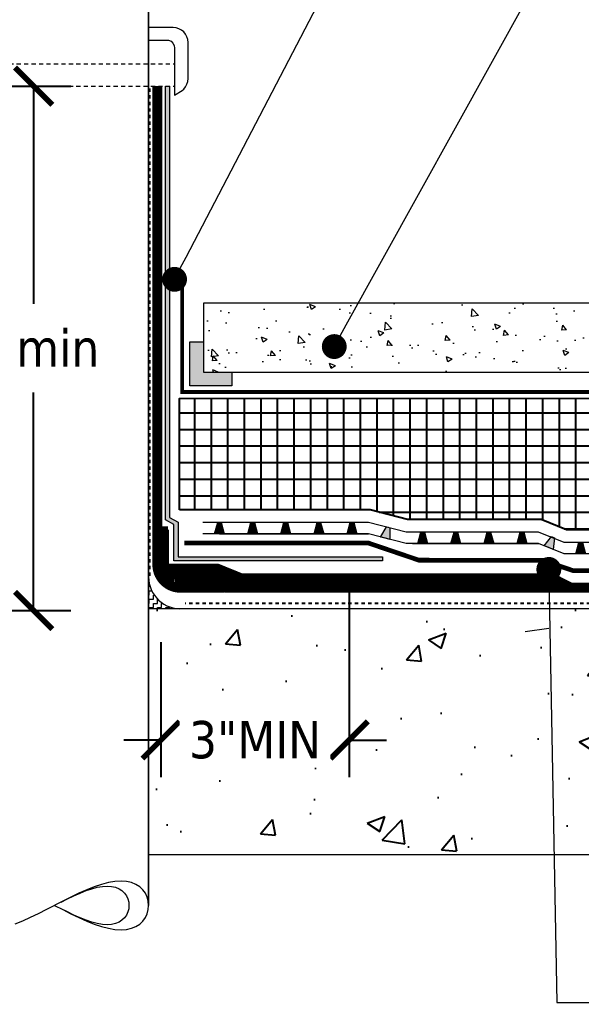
# Model space of a CAD drawing. Header units: inches. Extents: x -369 to 618, y -17 to 40.
# Drawn here: x 35.31 to 52.26, y -4.46 to 25.19 of the extents above; entities that cross this region are included whole.
import ezdxf
from ezdxf import colors
from ezdxf.entities.mleader import LeaderData, LeaderLine
from ezdxf.math import Vec2, Vec3

# ---------------------------------------------------------------- set-up
doc = ezdxf.new("R2010")
doc.units = ezdxf.units.IN
doc.header["$MEASUREMENT"] = 0
for name, pattern in [('Dash', [0.25, 0.125, -0.125]), ('Dashed - Dense', [0.8, 0.5000000000000001, -0.3]), ('DASHED2', [0.18749999999999997, 0.125, -0.06249999999999998])]:
    doc.linetypes.add(name, pattern=pattern)
for name, color, linetype, lineweight in [('Dimensions', 20, 'Continuous', 0), ('Drainage Mat', 191, 'Continuous', 0), ('Others', 190, 'Continuous', 0), ('RAM HDR 327', 63, 'Continuous', 0), ('Ram Mastic', 191, 'Continuous', 0), ('RAM POLY FELT 3.5 FILTER FABRIC.', 4, 'Dash', 0), ('RT-250 HRA SYSTEM LIQUID', 241, 'Continuous', 0), ('RT-250 HRA SYSTEM MESH', 3, 'Continuous', 0), ('Text', 20, 'Continuous', 0)]:
    doc.layers.add(name, color=color, linetype=linetype, lineweight=lineweight)
for name, color, linetype in [('Insulation Border', 8, 'Continuous'), ('Insulation Foam', 9, 'Continuous'), ('Primer', 32, 'DASHED2')]:
    doc.layers.add(name, color=color, linetype=linetype)
doc.layers.add('Protection Course', color=99, linetype='Dashed - Dense', lineweight=0, true_color=0x216123)
doc.styles.add('Annotative', font='tahoma.ttf')
doc.styles.get("Standard").update_dxf_attribs({"font": ''})
doc.styles.get('Standard').set_extended_font_data('Arial Narrow')
doc.dimstyles.new('Annotative', dxfattribs={"dimscale": 0, "dimtxt": 0.09375, "dimasz": 0.09375, "dimexe": 0.09375, "dimexo": 0.09375, "dimgap": 0.0625, "dimtad": 0, "dimtih": 1, "dimtoh": 1, "dimlfac": -1, "dimzin": 3, "dimdsep": 46, "dimlunit": 4, "dimtxsty": 'Annotative', "dimblk": 'ARCHTICK', "dimcen": 0.09, "dimclrd": 256, "dimclre": 256, "dimclrt": 256, "dimadec": 0, "dimazin": 2, "dimtfac": 1, "dimtix": 1, "dimtofl": 0, "dimtmove": 1, "dimatfit": 1, "dimldrblk": 'CLOSEDBLANK', "dimfxl": 1, "dimtfill": 1, "dimtolj": 1, "dimtzin": 0, "dimarcsym": 0})

# ---------------------------------------------------------------- blocks, each defined once
blk = doc.blocks.new('*U26')
at = {"layer": 'Drainage Mat'}
h = blk.add_hatch(color=256, dxfattribs=at)
h.dxf.hatch_style = 1
h.paths.add_polyline_path([(0.5, 0.3434894559173207), (0.4471967740336369, 0.3434894559173207), (0.3551590517043379, 0), (0.5, 0), (0.644840948295661, 0), (0.5528032259663647, 0.3434894559173207)])
at = {"layer": 'Drainage Mat', "linetype": 'Continuous'}
for points in [[(0, 0.3434894559173207), (1, 0.3434894559173207)], [(0, 0), (1, 0)]]:
    blk.add_lwpolyline(points, dxfattribs=at)
blk.add_lwpolyline([(0.5, 0.3434894559173207), (0.4471967740336369, 0.3434894559173207), (0.3551590517043379, 0), (0.5, 0), (0.644840948295661, 0), (0.5528032259663647, 0.3434894559173207)], close=True, dxfattribs=at)
blk = doc.blocks.new('*U27')
at = {"layer": 'Drainage Mat', "color": 0, "linetype": 'ByBlock', "lineweight": -2, "transparency": 16777216}
for p in [(1728.3953780821694, 1.2478506887769072), (1729.3953780821694, 1.2478506887769072), (1730.3953780821694, 1.2478506887769072), (1731.3953780821694, 1.2478506887769072), (1732.3953780821694, 1.2478506887769072), (1733.3953780821694, 1.2478506887769072), (1734.3953780821694, 1.2478506887769072), (1735.3953780821694, 1.2478506887769072), (1736.3953780821694, 1.2478506887769072), (1737.3953780821694, 1.2478506887769072), (1738.3953780821694, 1.2478506887769072), (1739.3953780821694, 1.2478506887769072), (1740.3953780821694, 1.2478506887769072), (1741.3953780821694, 1.2478506887769072), (1742.3953780821694, 1.2478506887769072), (1743.3953780821694, 1.2478506887769072), (1744.3953780821694, 1.2478506887769072), (1745.3953780821694, 1.2478506887769072), (1746.3953780821694, 1.2478506887769072), (1747.3953780821694, 1.2478506887769072), (1748.3953780821694, 1.2478506887769072)]:
    blk.add_blockref('*U26', p, dxfattribs=at)
blk = doc.blocks.new('*U28')
at = {"layer": 'Drainage Mat'}
h = blk.add_hatch(color=256, dxfattribs=at)
h.dxf.hatch_style = 1
h.paths.add_polyline_path([(0.5, 0.3434894559173207), (0.4471967740336369, 0.3434894559173207), (0.3551590517043379, 0), (0.5, 0), (0.644840948295661, 0), (0.5528032259663647, 0.3434894559173207)])
at = {"layer": 'Drainage Mat', "linetype": 'Continuous'}
for points in [[(0, 0.3434894559173207), (1, 0.3434894559173207)], [(0, 0), (1, 0)]]:
    blk.add_lwpolyline(points, dxfattribs=at)
blk.add_lwpolyline([(0.5, 0.3434894559173207), (0.4471967740336369, 0.3434894559173207), (0.3551590517043379, 0), (0.5, 0), (0.644840948295661, 0), (0.5528032259663647, 0.3434894559173207)], close=True, dxfattribs=at)
blk = doc.blocks.new('*U29')
at = {"layer": 'Drainage Mat', "color": 0, "linetype": 'ByBlock', "lineweight": -2, "transparency": 16777216}
for p in [(1750.164650282538, 1.5544511099663199), (1751.164650282538, 1.5544511099663199), (1752.164650282538, 1.55445110996632), (1753.164650282538, 1.55445110996632)]:
    blk.add_blockref('*U28', p, dxfattribs=at)
blk = doc.blocks.new('*U30')
at = {"layer": 'Drainage Mat'}
h = blk.add_hatch(color=256, dxfattribs=at)
h.dxf.hatch_style = 1
h.paths.add_polyline_path([(0.5, 0.3434894559173207), (0.4471967740336369, 0.3434894559173207), (0.3551590517043379, 0), (0.5, 0), (0.644840948295661, 0), (0.5528032259663647, 0.3434894559173207)])
at = {"layer": 'Drainage Mat', "linetype": 'Continuous'}
for points in [[(0, 0.3434894559173207), (1, 0.3434894559173207)], [(0, 0), (1, 0)]]:
    blk.add_lwpolyline(points, dxfattribs=at)
blk.add_lwpolyline([(0.5, 0.3434894559173207), (0.4471967740336369, 0.3434894559173207), (0.3551590517043379, 0), (0.5, 0), (0.644840948295661, 0), (0.5528032259663647, 0.3434894559173207)], close=True, dxfattribs=at)
blk = doc.blocks.new('*U31')
at = {"layer": 'Drainage Mat', "color": 0, "linetype": 'ByBlock', "lineweight": -2, "transparency": 16777216}
for p in [(1755.2952696229509, 1.8471586095586194), (1756.2952696229509, 1.8471586095586194), (1757.2952696229509, 1.8471586095586194), (1758.2952696229509, 1.8471586095586194), (1759.2952696229509, 1.8471586095586194)]:
    blk.add_blockref('*U30', p, dxfattribs=at)
blk = doc.blocks.new('_ArchTick')
at = {"color": 0, "linetype": 'ByBlock', "const_width": 0.15}
blk.add_lwpolyline([(-0.5, -0.5), (0.5, 0.5)], dxfattribs=at)
blk = doc.blocks.new('*D32')
at = {"layer": 'Defpoints', "color": 0, "transparency": 16777216}
for p in [(45.25058372675858, 9.125131129563755), (39.57234891783287, 7.530839586758039), (45.25058372675858, 3.457752424621427)]:
    blk.add_point(p, dxfattribs=at)
at = {"layer": 'Dimensions', "lineweight": -2, "transparency": 16777216}
for p, q in [((45.25058372675858, 8.000131129563755), (45.25058372675858, 2.332752424621427)), ((39.57234891783287, 6.405839586758039), (39.57234891783287, 2.332752424621427)), ((39.57234891783287, 3.457752424621427), (38.44734891783287, 3.457752424621427)), ((45.25058372675858, 3.457752424621427), (46.37558372675858, 3.457752424621427))]:
    blk.add_line(p, q, dxfattribs=at)
at = {"layer": 'Dimensions', "lineweight": -2, "transparency": 16777216, "xscale": 1.125, "yscale": 1.125, "zscale": 1.125}
blk.add_blockref('_ArchTick', (39.57234891783287, 3.457752424621427), dxfattribs=at)
at = {"layer": 'Dimensions', "lineweight": -2, "transparency": 16777216, "xscale": 1.125, "yscale": 1.125, "zscale": 1.125, "rotation": 180}
blk.add_blockref('_ArchTick', (45.25058372675858, 3.457752424621427), dxfattribs=at)
at = {"layer": 'Dimensions', "transparency": 16777216, "insert": (42.41146632229572, 3.457752424621427), "char_height": 1.125, "attachment_point": 5, "style": 'Annotative', "bg_fill": 3, "box_fill_scale": 1.25, "bg_fill_color": 9, "bg_fill_true_color": 13158600, "bg_fill_transparency": 0}
blk.add_mtext('\\A1;3"MIN', dxfattribs=at)
blk = doc.blocks.new('_ClosedBlank')
at = {"color": 0, "linetype": 'ByBlock', "lineweight": -2}
for p, q in [((-1, 0.1666666666666666), (0, 0)), ((-1, 0.1666666666666666), (-1, -0.1666666666666666)), ((0, 0), (-1, -0.1666666666666666))]:
    blk.add_line(p, q, dxfattribs=at)
blk = doc.blocks.new('*D33')
at = {"layer": 'Defpoints', "color": 0, "transparency": 16777216}
for p in [(33.52845476976337, 23.1830312230083), (33.88495137010911, 7.365221451324214), (35.73109451629172, 7.3652214513242145)]:
    blk.add_point(p, dxfattribs=at)
at = {"layer": 'Dimensions', "lineweight": -2, "transparency": 16777216}
for p, q in [((34.65345476976337, 23.1830312230083), (36.85609451629171, 23.1830312230083)), ((35.73109451629171, 23.1830312230083), (35.73109451629171, 16.612314718630326)), ((35.73109451629172, 7.3652214513242145), (35.73109451629172, 13.935937955702189)), ((35.00995137010911, 7.3652214513242145), (36.85609451629172, 7.3652214513242145))]:
    blk.add_line(p, q, dxfattribs=at)
at = {"layer": 'Dimensions', "lineweight": -2, "transparency": 16777216, "xscale": 1.125, "yscale": 1.125, "zscale": 1.125}
for p, rotation in [((35.73109451629171, 23.1830312230083), 90), ((35.73109451629172, 7.3652214513242145), 270)]:
    blk.add_blockref('_ArchTick', p, dxfattribs=dict(at, rotation=rotation))
at = {"layer": 'Dimensions', "transparency": 16777216, "insert": (35.73109451629171, 15.274126337166246), "char_height": 1.125, "attachment_point": 5, "style": 'Annotative', "bg_fill": 3, "box_fill_scale": 1.25, "bg_fill_color": 9, "bg_fill_true_color": 13158600, "bg_fill_transparency": 0}
blk.add_mtext('\\A1;8"min', dxfattribs=at)
blk = doc.blocks.new('_Dot')
at = {"color": 0, "linetype": 'ByBlock', "lineweight": -2}
blk.add_line((-0.5, 0), (-1, 0), dxfattribs=at)
at = {"color": 0, "linetype": 'ByBlock', "const_width": 0.5}
blk.add_lwpolyline([(-0.25, 0, 1), (0.25, 0, 1)], format="xyb", close=True, dxfattribs=at)

msp = doc.modelspace()

# ---------------------------------------------------------------- hatches: boundary and pattern name
at = {"layer": 'Drainage Mat'}
h = msp.add_hatch(color=256, dxfattribs=at)
h.dxf.hatch_style = 1
h.paths.add_polyline_path([(46.42848100833589, 9.873353901448134), (46.479430667169936, 9.8594862074387), (46.47802703858042, 9.503882525673824), (46.33827048458534, 9.54192205667298), (46.19851393059071, 9.579961587672166), (46.37753134950185, 9.887221595457596)])
h = msp.add_hatch(color=256, dxfattribs=at)
h.dxf.hatch_style = 1
h.paths.add_polyline_path([(51.4020419666017, 9.579694724072539), (51.451013628115106, 9.559947394099623), (51.40791475674541, 9.206962357668054), (51.273583913062566, 9.261129919350871), (51.13925306937995, 9.315297481033689), (51.35307030508807, 9.599442054045461)])
at = {"layer": 'Insulation Foam'}
h = msp.add_hatch(dxfattribs=at)
h.set_pattern_fill('NET', color=256, scale=4)
h.set_pattern_definition([(0, (-1728.4068767700717, 7.826289424444532), (0, 0.5), []), (90, (-1728.4068767700717, 7.826289424444532), (-0.5, 3.061616997868383e-17), [])])
h.paths.add_polyline_path([(40.13666064073482, 10.39791702956255), (40.13666064073482, 13.762038274918403), (72.72385656039319, 13.7734090017981), (72.72574119593332, 9.798609108780823), (51.81042684166073, 9.798609108780845), (51.041154641291996, 10.105209529970267), (47.016546552155205, 10.10520952997026), (45.885927211742455, 10.397917029562585)])
at = {"layer": 'Others'}
h = msp.add_hatch(dxfattribs=at)
h.set_pattern_fill('CONCRETE___STRUCTURAL_0002', color=256, style=0, pattern_type=2)
h.set_pattern_definition([(129.9999999999999, (46.54062919431567, 15.3671461371192), (1.757463983313544, 0.15375817560101235), [0.18376845940420045, -2.0214530534462045]), (185.00000000000003, (46.54062919431567, 15.3671461371192), (0.3399749175778564, 1.8430558611467969), [0.1470147675233602, -1.6171624427569624]), (79.54860000000015, (46.39417386698756, 15.354332967045849), (-1.417490371046166, 1.6892965666250517), [0.15617915357908055, -1.7179707432753006]), (133.81579999999994, (46.54062919431567, 15.857195362197068), (2.6150032442514375, 0.40556232353794), [0.27565268910630075, -3.032179580169308]), (83.36440000000016, (46.32271227947467, 15.823398365163982), (-2.290153672816629, 2.386828538846319), [0.23426873771935922, -2.576955703271602]), (188.8158, (46.54062919431567, 15.857195362197068), (-2.2901518096125306, 2.3868303275869645), [0.22052215128504024, -2.4257436641354424]), (158.99999999999994, (46.29560458177684, 15.734683055927604), (1.4625691916708314, 0.9865153768613022), [0.18376845940420022, -2.021453053446202]), (214.0000000000003, (46.29560458177684, 15.734683055927604), (-0.5961824492886838, 1.776796088201957), [0.14701476752336032, -1.6171624427569637]), (108.54859999999975, (46.173723868100296, 15.652473363325498), (-2.058752240146237, 0.7902790998834682), [0.15617915357908052, -1.7179707432753004]), (142.49999999999991, (46.54062919431567, 15.3671461371192), (-0.029794638376485993, 0.8156718755160973), [0, -1.5975604737538491, 0, -1.6416649040108573, 0, -1.6232880580704374]), (172.49999999999997, (46.54062919431567, 15.3671461371192), (-0.6445851148255894, 0.9664057688479316), [0, -0.9359940198987268, 0, -1.5608067818730074, 0, -0.6186871466608075]), (212.50000000000006, (47.08703408027759, 15.3671461371192), (1.3079963558773418, 0.05526498707581684), [0, -0.6125615313473346, 0, -1.911191977803684, 0, -2.5360047397779657]), (222.4999999999999, (47.33205869281642, 15.3671461371192), (-1.4289496518118305, 0.24528184509193485), [0, -0.7963299907515354, 0, -1.269227492951678, 0, -1.8009309021611646])])
h.paths.add_polyline_path([(55.18436692338901, 16.635683523873837), (40.851451407688046, 16.635683523873837), (40.851451407688046, 14.55794013186555), (55.18436692338901, 14.55794013186555)])
msp.add_hatch(color=256, dxfattribs=at).paths.add_polyline_path([(40.444044078847355, 15.46564123672151), (40.85145141145358, 15.46564123672151), (40.85145141145358, 14.557940130323757), (41.70836534277191, 14.557940130323757), (41.70836534277191, 14.144164399622653), (40.444044078847355, 14.144164399622653)])
at = {"layer": 'Others', "linetype": 'Continuous', "lineweight": -2}
h = msp.add_hatch(dxfattribs=at)
h.set_pattern_fill('CONCRETE___STRUCTURAL_0002', color=256, style=0, pattern_type=2)
h.set_pattern_definition([(50.000000000000014, (1189.578803285582, -562.1441735442272), (-5.465522591416537, 0.47817126856726855), [0.5714999999998738, -6.286499999998614]), (355, (1189.578803285582, -562.1441735442272), (-1.057285162130827, 5.731704058792828), [0.45719999999989935, -5.029199999998894]), (100.45139999999986, (1190.034263487182, -562.1840211150272), (4.408241488659886, 5.253529310503301), [0.4857002477998929, -5.342702893438821]), (46.1842, (1189.578803285582, -560.6201735442276), (-8.132376790525619, 1.2612548891868411), [0.8572499999998108, -9.429749999997918]), (96.63559999999983, (1190.2565012824818, -560.7252785435676), (7.122129816279566, 7.422778176259717), [0.7285503945598394, -8.014053059998234]), (351.1842, (1189.578803285582, -560.6201735442276), (7.1221240219166715, 7.42278373904934), [0.685799999999849, -7.543799999998339]), (20.999999999999982, (1190.3408032855816, -561.0011735442274), (-4.548431737141676, 3.067955946869207), [0.5714999999998741, -6.286499999998616]), (325.9999999999998, (1190.3408032855816, -561.0011735442274), (1.8540628292420684, 5.525643343255795), [0.4571999999998993, -5.029199999998893]), (71.45140000000022, (1190.7198391010418, -561.2568367819474), (6.402496429789535, 2.457682384929319), [0.485700247799893, -5.342702893438823]), (37.50000000000002, (1189.578803285582, -562.1441735442272), (0.09265809751773335, 2.536651166194035), [0, -4.968239999998906, 0, -5.105399999998876, 0, -5.048249999998888]), (7.500000000000017, (1189.578803285582, -562.1441735442272), (2.00458987530873, 3.0054172445429246), [0, -2.910839999999359, 0, -4.853939999998931, 0, -1.9240499999995762]), (327.50000000000006, (1187.879543285582, -562.1441735442272), (-4.067726963632861, 0.17186812261593354), [0, -1.9049999999995806, 0, -5.943599999998691, 0, -7.886699999998265]), (317.50000000000017, (1187.1175432855823, -562.1441735442272), (4.443878610388001, 0.7627999653721076), [0, -2.476499999999453, 0, -3.94715999999913, 0, -5.600699999998764])])
h.paths.add_polyline_path([(72.725803687596, 0), (72.725803687596, 7.417634846333115), (39.19734891783264, 7.417634846333115), (39.19734891783264, 0)])
at = {"layer": 'Protection Course'}
h = msp.add_hatch(dxfattribs=at)
h.set_pattern_fill('AGGREGAT', color=256, scale=0.3, angle=180, pattern_type=2)
h.set_pattern_definition([(180, (-1728.4068767700717, 7.826289424444532), (-0.30000000000000004, -0.29999999999999993), [0.03, -0.045, 0.015, -0.045, 0.015, -0.15]), (180, (-1728.5568767700718, 7.796289424444531), (-0.30000000000000004, -0.29999999999999993), [0.015, -0.285]), (180, (-1728.4668767700716, 7.78128942444453), (-0.30000000000000004, -0.29999999999999993), [0.015, -0.03, 0.015, -0.24]), (180, (-1728.6168767700717, 7.76628942444453), (-0.30000000000000004, -0.29999999999999993), [0.03, -0.27]), (180, (-1728.6468767700717, 7.751289424444536), (-0.30000000000000004, -0.29999999999999993), [0.015, -0.285]), (180, (-1728.5568767700718, 7.721289424444535), (-0.30000000000000004, -0.29999999999999993), [0.03, -0.27]), (180, (-1728.4068767700717, 7.706289424444535), (-0.30000000000000004, -0.29999999999999993), [0.015, -0.03, 0.015, -0.075, 0.045, -0.12]), (180, (-1728.6168767700717, 7.676289424444533), (-0.30000000000000004, -0.29999999999999993), [0.03, -0.27]), (180, (-1728.4368767700716, 7.661289424444533), (-0.30000000000000004, -0.29999999999999993), [0.03, -0.015, 0.015, -0.12, 0.015, -0.105]), (180, (-1728.4218767700718, 7.646289424444532), (-0.30000000000000004, -0.29999999999999993), [0.015, -0.285]), (180, (-1728.5268767700716, 7.631289424444532), (-0.30000000000000004, -0.29999999999999993), [0.015, -0.015, 0.015, -0.255]), (180, (-1728.4818767700717, 7.616289424444531), (-0.30000000000000004, -0.29999999999999993), [0.015, -0.285]), (180, (-1728.6768767700717, 7.601289424444531), (-0.30000000000000004, -0.29999999999999993), [0.015, -0.285]), (180, (-1728.5418767700717, 7.58628942444453), (-0.30000000000000004, -0.29999999999999993), [0.015, -0.12, 0.015, -0.15]), (180, (-1728.5418767700717, 7.5712894244445295), (-0.30000000000000004, -0.29999999999999993), [0.03, -0.27]), (180, (-1728.6018767700716, 7.556289424444529), (-0.30000000000000004, -0.29999999999999993), [0.03, -0.27]), (180, (-1728.4218767700718, 7.541289424444528), (-0.30000000000000004, -0.29999999999999993), [0.015, -0.18, 0.03, -0.075]), (270, (-1728.4068767700717, 7.691289424444534), (0.2999999999999999, -0.30000000000000004), [0.06, -0.06, 0.03, -0.15]), (270, (-1728.4218767700718, 7.691289424444534), (0.2999999999999999, -0.30000000000000004), [0.015, -0.105, 0.03, -0.15]), (270, (-1728.4368767700716, 7.76628942444453), (0.2999999999999999, -0.30000000000000004), [0.045, -0.255]), (270, (-1728.4518767700717, 7.76628942444453), (0.2999999999999999, -0.30000000000000004), [0.03, -0.27]), (270, (-1728.4668767700716, 7.8112894244445314), (0.2999999999999999, -0.30000000000000004), [0.015, -0.18, 0.015, -0.015, 0.03, -0.045]), (270, (-1728.4968767700716, 7.8112894244445314), (0.2999999999999999, -0.30000000000000004), [0.015, -0.105, 0.015, -0.165]), (270, (-1728.5118767700717, 7.691289424444534), (0.2999999999999999, -0.30000000000000004), [0.03, -0.045, 0.015, -0.015, 0.03, -0.165]), (270, (-1728.5268767700716, 7.751289424444536), (0.2999999999999999, -0.30000000000000004), [0.03, -0.165, 0.015, -0.09]), (270, (-1728.5418767700717, 7.8112894244445314), (0.2999999999999999, -0.30000000000000004), [0.015, -0.015, 0.03, -0.24]), (270, (-1728.5718767700716, 7.616289424444531), (0.2999999999999999, -0.30000000000000004), [0.015, -0.285]), (270, (-1728.5868767700717, 7.616289424444531), (0.2999999999999999, -0.30000000000000004), [0.03, -0.03, 0.015, -0.015, 0.03, -0.18]), (270, (-1728.6018767700716, 7.751289424444536), (0.2999999999999999, -0.30000000000000004), [0.015, -0.015, 0.015, -0.03, 0.015, -0.21]), (270, (-1728.6468767700717, 7.646289424444532), (0.2999999999999999, -0.30000000000000004), [0.06, -0.24]), (270, (-1728.6618767700718, 7.676289424444533), (0.2999999999999999, -0.30000000000000004), [0.06, -0.045, 0.03, -0.165]), (270, (-1728.6768767700717, 7.796289424444531), (0.2999999999999999, -0.30000000000000004), [0.015, -0.045, 0.03, -0.21]), (270, (-1728.6918767700718, 7.76628942444453), (0.2999999999999999, -0.30000000000000004), [0.045, -0.255]), (225, (-1728.5268767700716, 7.826289424444532), (-3.673940391277072e-17, -0.29999999949659056), [0.021213000000000003, -0.4030510686]), (225, (-1728.6918767700718, 7.8112894244445314), (-3.673940391277072e-17, -0.29999999949659056), [0.021213000000000003, -0.36062506860000004, 0.021213000000000003, -0.021213000000000003]), (225, (-1728.4968767700716, 7.796289424444531), (-3.673940391277072e-17, -0.29999999949659056), [0.021213000000000003, -0.16970400000000002, 0.021213000000000003, -0.21213406860000003]), (225, (-1728.5718767700716, 7.796289424444531), (-3.673940391277072e-17, -0.29999999949659056), [0.021213000000000003, -0.3394120686, 0.021213000000000003, -0.042426000000000005]), (225, (-1728.5868767700717, 7.796289424444531), (-3.673940391277072e-17, -0.29999999949659056), [0.042426000000000005, -0.16970400000000002, 0.042426000000000005, -0.16970806859999998]), (225, (-1728.5118767700717, 7.76628942444453), (-3.673940391277072e-17, -0.29999999949659056), [0.02121, -0.19091999999999998, 0.02121, -0.02121, 0.02121, -0.1485040686]), (225, (-1728.6618767700718, 7.751289424444536), (-3.673940391277072e-17, -0.29999999949659056), [0.021213000000000003, -0.021213000000000003, 0.021213000000000003, -0.36062506860000004]), (225, (-1728.4518767700717, 7.736289424444536), (-3.673940391277072e-17, -0.29999999949659056), [0.021213000000000003, -0.254556, 0.021213000000000003, -0.12728206860000002]), (225, (-1728.6918767700718, 7.706289424444535), (-3.673940391277072e-17, -0.29999999949659056), [0.02121, -0.02121, 0.02121, -0.08485200000000001, 0.02121, -0.2545720686]), (225, (-1728.5118767700717, 7.661289424444533), (-3.673940391277072e-17, -0.29999999949659056), [0.021213000000000003, -0.4030510686]), (225, (-1728.4368767700716, 7.646289424444532), (-3.673940391277072e-17, -0.29999999949659056), [0.04242629999999999, -0.3818377686]), (225, (-1728.4068767700717, 7.616289424444531), (-3.673940391277072e-17, -0.29999999949659056), [0.021213000000000003, -0.021213000000000003, 0.021213000000000003, -0.36062506860000004]), (225, (-1728.5718767700716, 7.5712894244445295), (-3.673940391277072e-17, -0.29999999949659056), [0.021213000000000003, -0.4030510686]), (225, (-1728.6618767700718, 7.541289424444528), (-3.673940391277072e-17, -0.29999999949659056), [0.021213000000000003, -0.4030510686]), (315, (-1728.5418767700717, 7.796289424444531), (-5.3392749282148065e-17, -0.29999999949659056), [0.021213000000000003, -0.4030510686]), (315, (-1728.5568767700718, 7.796289424444531), (-5.3392749282148065e-17, -0.29999999949659056), [0.021213000000000003, -0.4030510686]), (315, (-1728.4668767700716, 7.78128942444453), (-5.3392749282148065e-17, -0.29999999949659056), [0.021213000000000003, -0.08485200000000001, 0.042426000000000005, -0.2757730686]), (315, (-1728.4068767700717, 7.78128942444453), (-5.3392749282148065e-17, -0.29999999949659056), [0.021213000000000003, -0.4030510686]), (315, (-1728.6018767700716, 7.736289424444536), (-5.3392749282148065e-17, -0.29999999949659056), [0.021213000000000003, -0.16970562, 0.021213000000000003, -0.2121324486]), (315, (-1728.6168767700717, 7.736289424444536), (-5.3392749282148065e-17, -0.29999999949659056), [0.02121, -0.12729, 0.02121, -0.12726, 0.02121, -0.10608406860000001]), (315, (-1728.4368767700716, 7.721289424444535), (-5.3392749282148065e-17, -0.29999999949659056), [0.021213000000000003, -0.4030510686]), (315, (-1728.6768767700717, 7.706289424444535), (-5.3392749282148065e-17, -0.29999999949659056), [0.04242, -0.10606499999999999, 0.02121, -0.02121, 0.02121, -0.21214906860000002]), (315, (-1728.4818767700717, 7.661289424444533), (-5.3392749282148065e-17, -0.29999999949659056), [0.021213000000000003, -0.4030510686]), (315, (-1728.6018767700716, 7.661289424444533), (-5.3392749282148065e-17, -0.29999999949659056), [0.04242629999999999, -0.3818377686]), (315, (-1728.6168767700717, 7.661289424444533), (-5.3392749282148065e-17, -0.29999999949659056), [0.021213000000000003, -0.4030510686]), (315, (-1728.5268767700716, 7.631289424444532), (-5.3392749282148065e-17, -0.29999999949659056), [0.021213000000000003, -0.4030510686]), (315, (-1728.4368767700716, 7.58628942444453), (-5.3392749282148065e-17, -0.29999999949659056), [0.021213000000000003, -0.4030510686]), (315, (-1728.6768767700717, 7.58628942444453), (-5.3392749282148065e-17, -0.29999999949659056), [0.021213000000000003, -0.4030510686]), (206.5650512, (-1728.4368767700716, 7.826289424444532), (-0.30000000000002824, -1.2001930772341438e-10), [0.03353999999999997, -0.6372803930999994]), (206.5650512, (-1728.4068767700717, 7.796289424444531), (-0.30000000000002824, -1.2001930772341438e-10), [0.03353999999999997, -0.6372803930999994]), (206.5650512, (-1728.4068767700717, 7.78128942444453), (-0.30000000000002824, -1.2001930772341438e-10), [0.03353999999999997, -0.6372803930999994]), (206.5650512, (-1728.4818767700717, 7.78128942444453), (-0.30000000000002824, -1.2001930772341438e-10), [0.03353999999999997, -0.6372803930999994]), (206.5650512, (-1728.4668767700716, 7.721289424444535), (-0.30000000000002824, -1.2001930772341438e-10), [0.03353999999999997, -0.6372803930999994]), (206.5650512, (-1728.4668767700716, 7.706289424444535), (-0.30000000000002824, -1.2001930772341438e-10), [0.03353999999999997, -0.6372803930999994]), (206.5650512, (-1728.5268767700716, 7.646289424444532), (-0.30000000000002824, -1.2001930772341438e-10), [0.03353999999999997, -0.6372803930999994]), (206.5650512, (-1728.5418767700717, 7.631289424444532), (-0.30000000000002824, -1.2001930772341438e-10), [0.03353999999999997, -0.6372803930999994]), (206.5650512, (-1728.4218767700718, 7.601289424444531), (-0.30000000000002824, -1.2001930772341438e-10), [0.03353999999999997, -0.6372803930999994]), (206.5650512, (-1728.5118767700717, 7.601289424444531), (-0.30000000000002824, -1.2001930772341438e-10), [0.03353999999999997, -0.6372803930999994]), (243.43494882000002, (-1728.6618767700718, 7.826289424444532), (-1.5299631663704638e-11, -0.3000000000000282), [0.03354, -0.6372803930999998]), (243.43494882000002, (-1728.5868767700717, 7.78128942444453), (-1.5299631663704638e-11, -0.3000000000000282), [0.03354, -0.6372803930999998]), (243.43494882000002, (-1728.5418767700717, 7.751289424444536), (-1.5299631663704638e-11, -0.3000000000000282), [0.03354, -0.6372803930999998]), (243.43494882000002, (-1728.5868767700717, 7.706289424444535), (-1.5299631663704638e-11, -0.3000000000000282), [0.03354, -0.6372803930999998]), (243.43494882000002, (-1728.6018767700716, 7.706289424444535), (-1.5299631663704638e-11, -0.3000000000000282), [0.03354, -0.6372803930999998]), (243.43494882000002, (-1728.4968767700716, 7.661289424444533), (-1.5299631663704638e-11, -0.3000000000000282), [0.03354, -0.6372803930999998]), (243.43494882000002, (-1728.4668767700716, 7.646289424444532), (-1.5299631663704638e-11, -0.3000000000000282), [0.03354, -0.6372803930999998]), (243.43494882000002, (-1728.5868767700717, 7.58628942444453), (-1.5299631663704638e-11, -0.3000000000000282), [0.03354, -0.6372803930999998]), (243.43494882000002, (-1728.4668767700716, 7.556289424444529), (-1.5299631663704638e-11, -0.3000000000000282), [0.03354, -0.6372803930999998]), (296.5650512, (-1728.4218767700718, 7.646289424444532), (1.2001940764348661e-10, -0.3000000000000282), [0.03354, -0.6372803930999998]), (296.5650512, (-1728.6018767700716, 7.646289424444532), (1.2001940764348661e-10, -0.3000000000000282), [0.03354, -0.6372803930999998]), (296.5650512, (-1728.4068767700717, 7.631289424444532), (1.2001940764348661e-10, -0.3000000000000282), [0.03354, -0.6372803930999998]), (296.5650512, (-1728.6468767700717, 7.58628942444453), (1.2001940764348661e-10, -0.3000000000000282), [0.03354, -0.6372803930999998]), (296.5650512, (-1728.4518767700717, 7.5712894244445295), (1.2001940764348661e-10, -0.3000000000000282), [0.03354, -0.6372803930999998]), (296.5650512, (-1728.5118767700717, 7.556289424444529), (1.2001940764348661e-10, -0.3000000000000282), [0.03354, -0.6372803930999998]), (333.4349488, (-1728.5268767700716, 7.826289424444532), (0.3000000000000282, -1.2001941450891308e-10), [0.03354, -0.6372803930999998]), (333.4349488, (-1728.4668767700716, 7.796289424444531), (0.3000000000000282, -1.2001941450891308e-10), [0.03354, -0.6372803930999998]), (333.4349488, (-1728.6768767700717, 7.78128942444453), (0.3000000000000282, -1.2001941450891308e-10), [0.03354, -0.6372803930999998]), (333.4349488, (-1728.6468767700717, 7.751289424444536), (0.3000000000000282, -1.2001941450891308e-10), [0.03354, -0.6372803930999998]), (333.4349488, (-1728.5268767700716, 7.721289424444535), (0.3000000000000282, -1.2001941450891308e-10), [0.03354, -0.6372803930999998]), (333.4349488, (-1728.4518767700717, 7.706289424444535), (0.3000000000000282, -1.2001941450891308e-10), [0.03354, -0.6372803930999998]), (333.4349488, (-1728.5418767700717, 7.706289424444535), (0.3000000000000282, -1.2001941450891308e-10), [0.03354, -0.6372803930999998]), (333.4349488, (-1728.4968767700716, 7.676289424444533), (0.3000000000000282, -1.2001941450891308e-10), [0.03354, -0.6372803930999998]), (333.4349488, (-1728.4968767700716, 7.601289424444531), (0.3000000000000282, -1.2001941450891308e-10), [0.03354, -0.6372803930999998]), (333.4349488, (-1728.4068767700717, 7.541289424444528), (0.3000000000000282, -1.2001941450891308e-10), [0.03354, -0.6372803930999998]), (333.4349488, (-1728.5868767700717, 7.541289424444528), (0.3000000000000282, -1.2001941450891308e-10), [0.03354, -0.6372803930999998]), (333.4349488, (-1728.6168767700717, 7.541289424444528), (0.3000000000000282, -1.2001941450891308e-10), [0.03354, -0.6372803930999998])])
h.paths.add_polyline_path([(39.70850618549093, 23.183031223008292), (39.8335061855455, 23.183031223008292), (39.8335061855455, 10.172941337123092), (40.0871774725465, 10.026484151287349), (40.087200071411644, 8.985562175594623), (46.26199269719018, 8.985562175594623), (46.26199269719018, 8.860562175594623), (39.9622025929425, 8.860562175594623), (39.962178861805114, 9.954314565486769), (39.70850618549093, 10.100772553442866)])
at = {"layer": 'Ram Mastic'}
h = msp.add_hatch(dxfattribs=at)
h.set_pattern_fill('ZIGZAG', color=256)
h.set_pattern_definition([(0, (-1728.4068777703553, 7.079558635415637), (0.125, 0.125), [0.125, -0.125]), (90, (-1728.2818777703553, 7.079558635415637), (-0.12499999999999999, 0.125), [0.125, -0.125])])
edge = h.paths.add_edge_path()
edge.add_line((39.19734991811629, 8.378442660086122), (39.19734991811629, 7.420079969160463))
edge.add_line((39.19734991811629, 7.420079969160469), (40.225071896547206, 7.420079969160469))
edge.add_arc((40.156624008961444, 8.376910161307812), 0.9592753149746283, 179.90846658088097, 274.0917456346906, ccw=False)

# ---------------------------------------------------------------- linework, layer by layer
at = {"layer": 'Drainage Mat'}
for points in [[(46.96803017512957, 9.724229990328169), (45.83741083471682, 10.016937489920473)], [(41.33741083471682, 9.673448034003151), (45.83741083471682, 9.673448034003151)], [(46.96803017512957, 9.380740534410847), (45.83741083471682, 9.673448034003151)], [(51.7373023754983, 9.41762956913876), (50.96803017512957, 9.724229990328169)], [(47.165317890391634, 9.380740534410847), (50.96803017512957, 9.380740534410847)], [(51.7373023754983, 9.07414011322144), (50.96803017512957, 9.380740534410847)]]:
    msp.add_lwpolyline(points, dxfattribs=at)
at = {"layer": 'Drainage Mat', "linetype": 'Continuous'}
for points in [[(46.42848100833589, 9.873353901448134), (46.479430667169936, 9.8594862074387), (46.47802703858042, 9.503882525673824), (46.33827048458534, 9.54192205667298), (46.19851393059071, 9.579961587672166), (46.37753134950185, 9.887221595457596)], [(51.4020419666017, 9.579694724072539), (51.451013628115106, 9.559947394099623), (51.40791475674541, 9.206962357668054), (51.273583913062566, 9.261129919350871), (51.13925306937995, 9.315297481033689), (51.35307030508807, 9.599442054045461)]]:
    msp.add_lwpolyline(points, close=True, dxfattribs=at)
at = {"layer": 'Insulation Border', "flags": 128}
msp.add_lwpolyline([(40.13666064073482, 10.39791702956255), (40.13666064073482, 13.762038274918403), (72.72385656039319, 13.7734090017981), (72.72574119593332, 9.798609108780823), (51.81042684166073, 9.798609108780845), (51.041154641291996, 10.105209529970267), (47.016546552155205, 10.10520952997026), (45.885927211742455, 10.397917029562585)], close=True, dxfattribs=at)
at = {"layer": 'Others', "linetype": 'Continuous'}
for p, q in [((39.1973489178331, 34.29390983517072), (39.19734891783287, -1.5317604606855753)), ((39.19734966337478, -1.531761471931972), (39.19734966337478, 34.29390978516402))]:
    msp.add_line(p, q, dxfattribs=at)
at = {"layer": 'Others', "linetype": 'DASHED2'}
for p, q in [((32.74305376200891, 23.852526889909356), (39.98275185924763, 23.852526889909356)), ((32.74305376200891, 23.183031223008292), (39.98275185924763, 23.183031223008292))]:
    msp.add_line(p, q, dxfattribs=at)
at = {"layer": 'Others'}
msp.add_line((50.560266495707765, 6.7287277281583755), (51.27355208868539, 6.8268337944259585), dxfattribs=at)
msp.add_lwpolyline([(39.1973489178331, 24.571719242354064), (39.80076425582388, 24.571719242354064, -0.3481399000821024), (39.9827518592474, 24.322630624309333), (39.98275185924763, 22.912319421109416), (40.213451938662956, 23.04551417406188), (40.26057250400936, 23.092634739408325, 0.198912367379658), (40.39108943391989, 23.407730481717394), (40.39108943391989, 24.501668690587906, 0.41421356237312756), (39.94547676170055, 24.947281362807487), (39.1973489178331, 24.947281362807487)], format="xyb", dxfattribs=at)
at = {"layer": 'Others', "flags": 128}
for points in [[(55.18436692338901, 16.635683523873837), (40.851451407688046, 16.635683523873837), (40.851451407688046, 14.55794013186555), (55.18436692338901, 14.55794013186555)], [(40.444044078847355, 15.46564123672151), (40.85145141145358, 15.46564123672151), (40.85145141145358, 14.557940130323757), (41.70836534277191, 14.557940130323757), (41.70836534277191, 14.144164399622653), (40.444044078847355, 14.144164399622653)], [(72.725803687596, 0), (72.725803687596, 7.417634846333115), (39.19734891783264, 7.417634846333115), (39.19734891783264, 0)]]:
    msp.add_lwpolyline(points, close=True, dxfattribs=at)
at = {"layer": 'Others', "linetype": 'Continuous', "flags": 128}
for points in [[(36.36290184379823, -1.531760460685767), (36.609940183814615, -1.6591503067028412), (36.85509841289763, -1.7826694767110567), (37.09651072889346, -1.898564903233435), (37.3323398383086, -2.003315162381), (37.5607909392229, -2.093737470535757), (37.78012538081566, -2.167084391620307), (37.9886738955488, -2.221127316552831), (38.1848493033001, -2.2542241784062895), (38.36715859076253, -2.265369345781096), (38.53421427417743, -2.2542241784062895), (38.68474495892292, -2.221127316552831), (38.817605015594836, -2.167084391620307), (38.93178329893931, -2.093737470535757), (39.02641084327706, -2.003315162381), (39.10076747585799, -1.898564903233435), (39.15428729781047, -1.7826694767110567), (39.18656299097347, -1.6591503067028412), (39.1973489178331, -1.531760460685767), (39.18656299097347, -1.404370614668693), (39.15428729781047, -1.2808514446604775), (39.10076747585799, -1.1649560181380991), (39.02641084327706, -1.0602057589905272), (38.93178329893931, -0.9697834508357772), (38.817605015594836, -0.8964365297512273), (38.68474495892292, -0.8423936048187031), (38.53421427417743, -0.8092967429652376), (38.36715859076253, -0.7981515755904312), (38.1848493033001, -0.8092967429652376), (37.9886738955488, -0.8423936048187031), (37.78012538081566, -0.8964365297512273), (37.5607909392229, -0.9697834508357772), (37.3323398383086, -1.0602057589905272), (37.09651072889346, -1.1649560181380991), (36.85509841289763, -1.2808514446604775), (36.609940183814615, -1.404370614668693), (36.11586350378184, -1.6591503067028412), (35.87070527469882, -1.7826694767110567), (35.62929295870299, -1.898564903233435), (35.393463849287855, -2.003315162381), (35.165012748373556, -2.093737470535757)], [(36.55847025699518, -1.4309120254133063), (36.75255027648018, -1.3331278188148303), (36.94366483611657, -1.241378964526639), (37.13035943870682, -1.1584532050591108), (37.311213225596475, -1.0868701976512156), (37.484849790264434, -1.0288049557602932), (37.64994765360916, -0.9860217623787548), (37.80525032120181, -0.959820563188174), (37.9495758459675, -0.9509974683675111), (38.08182582351674, -0.959820563188174), (38.200993751665465, -0.9860217623787548), (38.30617269052527, -1.0288049557602932), (38.39656216486242, -1.0868701976512156), (38.47147425619869, -1.1584532050591108), (38.530338838285616, -1.241378964526639), (38.5727079161104, -1.3331278188148303), (38.59825903540741, -1.4309120254133063), (38.60679773673064, -1.531760460685767), (38.59825903540741, -1.632608895958228), (38.5727079161104, -1.7303931025567039), (38.530338838285616, -1.822141956844895), (38.47147425619869, -1.9050677163124163), (38.39656216486242, -1.9766507237203115), (38.30617269052527, -2.034715965611241), (38.200993751665465, -2.0774991589927794), (38.08182582351674, -2.103700358183353), (37.9495758459675, -2.112523453004023), (37.80525032120181, -2.103700358183353), (37.64994765360916, -2.0774991589927794), (37.484849790264434, -2.034715965611241), (37.311213225596475, -1.9766507237203115), (37.13035943870682, -1.9050677163124163), (36.94366483611657, -1.822141956844895), (36.75255027648018, -1.7303931025567039), (36.55847025699518, -1.632608895958228)]]:
    msp.add_lwpolyline(points, dxfattribs=at)
at = {"layer": 'Primer', "ltscale": 0.2}
for points in [[(39.23610719527119, 8.411900654445482), (39.23610719527119, 23.183031223008292)], [(72.72580368759577, 7.575718331051348), (40.3076105309658, 7.575718331051341)]]:
    msp.add_lwpolyline(points, dxfattribs=at)
at = {"layer": 'Protection Course', "linetype": 'Continuous'}
msp.add_lwpolyline([(39.70850618549093, 23.183031223008292), (39.8335061855455, 23.183031223008292), (39.8335061855455, 10.172941337123092), (40.0871774725465, 10.026484151287349), (40.087200071411644, 8.985562175594623), (46.26199269719018, 8.985562175594623), (46.26199269719018, 8.860562175594623), (39.9622025929425, 8.860562175594623), (39.962178861805114, 9.954314565486769), (39.70850618549093, 10.100772553442866), (39.70850618549093, 23.183031223008292)], dxfattribs=at)
at = {"layer": 'Protection Course', "linetype": 'Dashed - Dense', "ltscale": 0.2, "const_width": 0.1415}
msp.add_lwpolyline([(72.72580356999879, 8.56991901029427), (51.999769567492876, 8.569919010294264), (51.09185086373918, 8.876912751435988), (47.35325583798476, 8.882647639992946), (45.816267915709886, 9.404370720651606), (40.27362863240728, 9.404370720651606)], dxfattribs=at)
at = {"layer": 'RAM HDR 327', "const_width": 0.05}
for points in [[(41.49838258495765, 8.14106514025918), (40.237200362294516, 8.14106514025918, -0.4699909539285558), (39.54987962762539, 8.789563806612975), (39.54987962762539, 23.183031223008292)], [(51.38401974254225, 8.063059057519325), (42.02935220658787, 8.063059057519325), (41.408652758490234, 8.468923720070784), (40.00320315873569, 8.468923720070798, -0.35588084083533145), (39.79043614433408, 8.769480410307217), (39.79043614433408, 9.805740246875814)]]:
    msp.add_lwpolyline(points, format="xyb", dxfattribs=at)
at = {"layer": 'Ram Mastic'}
msp.add_arc((40.15662400896167, 8.376910161307777), 0.9592753149746649, 179.9084665808782, 274.09174563467343, dxfattribs=at)
at = {"layer": 'RAM POLY FELT 3.5 FILTER FABRIC.', "ltscale": 0.2, "const_width": 0.1152}
msp.add_lwpolyline([(40.21339752576182, 17.112374962366474), (40.213397525761366, 13.953513381342368), (72.72385656039319, 13.953513867273841)], dxfattribs=at)
at = {"layer": 'RT-250 HRA SYSTEM LIQUID', "const_width": 0.3}
for points in [[(41.49838258495765, 8.05380766578471), (40.23184780299471, 8.05380766578471, -0.4532735657388864), (39.46262215315096, 8.76846569395122), (39.46262215315096, 23.183031223008292)], [(51.93590425652519, 8.05380766578471), (41.5575749420575, 8.05380766578471), (41.182946154572846, 8.317603366191655), (39.98475598772279, 8.317603366191655, -0.36678037937316155), (39.63911579045498, 8.774076650537147), (39.63911579045498, 9.907339513545686)]]:
    msp.add_lwpolyline(points, format="xyb", dxfattribs=at)
for points in [[(51.93590425652519, 8.05380766578471), (51.39501887804022, 8.331242652714629), (41.659994668586705, 8.331242652714629), (41.2618339055291, 8.62454577565277), (39.646928455603074, 8.62454577565277)], [(41.2564927568867, 8.634153573760535), (42.00444574213384, 8.331242652714629)], [(51.93590425652519, 8.05380766578471), (72.72714407512444, 8.115084359395269)]]:
    msp.add_lwpolyline(points, dxfattribs=at)
at = {"layer": 'RT-250 HRA SYSTEM MESH'}
msp.add_lwpolyline([(40.04182543202501, 8.62454577565277), (41.412439718425276, 8.62454577565277), (42.00444574213384, 8.331242652714629), (51.39501887804022, 8.331242652714629), (51.93590425652519, 8.05380766578471), (72.72714407512444, 8.115084359395269)], dxfattribs=at)

# ---------------------------------------------------------------- block references
at = {"layer": 'Drainage Mat', "xscale": -1}
for name in ['*U31', '*U29', '*U27']:
    msp.add_blockref(name, (1801.1326804576677, 7.826289424444532), dxfattribs=at)

# ---------------------------------------------------------------- leaders
at = {"layer": 'Text'}
ml = msp.add_multileader_mtext('Standard', dxfattribs=at)
ml.set_content('IF FLASHING IS EXPOSED, INSTALL RAM 306 GRANULATED FLASHING, SET IN RT 250 OVER THE NEOPRENE, BEFORE CLAMP IS INSTALLED.', color=256)
ml.set_leader_properties(color=256, lineweight=0)
ml.set_arrow_properties(name='DOT')
ml.build(insert=Vec2(0, 0))
ml.multileader.update_dxf_attribs({"text_left_attachment_type": 2, "text_right_attachment_type": 2, "dogleg_length": 0.36, "arrow_head_size": 0.75, "scale": 12})
ctx = ml.context
ctx.base_point, ctx.scale, ctx.char_height, ctx.arrow_head_size, ctx.landing_gap_size, ctx.plane_origin = Vec3(58.2082242644539, 34.32537000704779), 12, 1.08, 0.75, 0.54, Vec3(39.982750972674694, 17.353608982190764)
ctx.left_attachment, ctx.right_attachment = 2, 2
notes = []
notes.append((ctx, [(0, (1, 1, 0), (48.819720793023635, 34.32537000704779), (1, 0), 9.388503471430262, [(0, [(39.982750972674694, 17.353608982190764)], 0, [])])]))
ctx.mtext.insert, ctx.mtext.width, ctx.mtext.flow_direction = Vec3(58.74822426445394, 36.80092253092228), 30.339909347215553, 5
ml = msp.add_multileader_mtext('Standard', dxfattribs=at)
ml.set_content('OVERBURDEN AS SPECIFIED', color=256)
ml.set_leader_properties(color=256, lineweight=0)
ml.set_arrow_properties(name='DOT')
ml.build(insert=Vec2(0, 0))
ml.multileader.update_dxf_attribs({"text_left_attachment_type": 2, "text_right_attachment_type": 2, "dogleg_length": 0.36, "arrow_head_size": 0.75, "scale": 12})
ctx = ml.context
ctx.base_point, ctx.scale, ctx.char_height, ctx.arrow_head_size, ctx.landing_gap_size, ctx.plane_origin = Vec3(58.38185323143912, 28.556594617022803), 12, 1.08, 0.75, 0.54, Vec3(52.44199458399794, 15.889217020452087)
ctx.left_attachment, ctx.right_attachment = 2, 2
notes.append((ctx, [(0, (1, 1, 0), (52.1354455731273, 28.556594617022803), (1, 0), 6.246407658311828, [(0, [(44.801366871973414, 15.325745514475877)], 0, [])])]))
ctx.mtext.insert, ctx.mtext.flow_direction = Vec3(58.92185323143917, 29.115380428755408), 5
ml = msp.add_multileader_mtext('Standard', dxfattribs=at)
ml.set_content('COVER THE NEOPRENE STAR CUT FLANGE WITH AN ADDITIONAL SHEET OF 327 HDR NEOPRENE, (24" SQUARE), CENTERED OVER THE PIPE, IN THE CENTER OF THE SHEET CUT A HOLE, SLIGHTLY SMALLER THAN THE WIDTH OF THE PIPE, SO IT SLIPS TIGHTLY OVER THE PIPE. SET SHEET IN RT 250.', color=256)
ml.set_leader_properties(color=256, lineweight=0)
ml.set_arrow_properties(name='DOT')
ml.build(insert=Vec2(0, 0))
ml.multileader.update_dxf_attribs({"text_left_attachment_type": 2, "text_right_attachment_type": 2, "dogleg_length": 0.36, "arrow_head_size": 0.75, "scale": 12})
ctx = ml.context
ctx.base_point, ctx.scale, ctx.char_height, ctx.arrow_head_size, ctx.landing_gap_size, ctx.plane_origin = Vec3(56.992168986503465, -4.45566754794972), 12, 1.08, 0.75, 0.54, Vec3(51.2759339603665, 8.603274778481325)
ctx.left_attachment, ctx.right_attachment = 2, 2
notes.append((ctx, [(0, (1, 1, 0), (51.52225941914389, -4.45566754794972), (1, 0), 5.469909567359572, [(0, [(51.2759339603665, 8.603274778481325)], 0, [])])]))
ctx.mtext.insert, ctx.mtext.width, ctx.mtext.flow_direction = Vec3(57.53216898650339, -1.070537943584097), 46.73790919448322, 5
for ctx, leaders in notes:
    for number, flags, end, landing, length, lines in leaders:
        leader = LeaderData()
        leader.index, (leader.has_last_leader_line, leader.has_dogleg_vector, leader.attachment_direction) = number, flags
        leader.last_leader_point, leader.dogleg_vector, leader.dogleg_length = Vec3(end), Vec3(landing), length
        for number, points, colour, breaks in lines:
            line = LeaderLine()
            line.index, line.vertices, line.color, line.breaks = number, Vec3.list(points), colors.encode_raw_color(colour), breaks
            leader.lines.append(line)
        ctx.leaders.append(leader)

# ---------------------------------------------------------------- next in the draw order: dimensions: what is measured, and where the dimension line sits
at = {"layer": 'Dimensions'}
dim = msp.add_linear_dim(base=(35.73109451629172, 7.3652214513242145), p1=(33.52845476976336, 23.183031223008292), p2=(33.88495137010909, 7.36522145132421), angle=90, text='8"min', dimstyle='Annotative', override={"dimscale": 0}, dxfattribs=at)
dim.commit()
dim.dimension.update_dxf_attribs({"geometry": '*D33', "text_midpoint": (35.73109451629171, 15.274126337166246)})
dim = msp.add_linear_dim(base=(45.25058372675858, 3.457752424621427), p1=(39.57234891783287, 7.530839586758039), p2=(45.25058372675858, 9.125131129563755), text='3"MIN', dimstyle='Annotative', override={"dimscale": 0}, dxfattribs=at)
dim.commit()
dim.dimension.update_dxf_attribs({"geometry": '*D32', "text_midpoint": (42.41146632229572, 3.457752424621427)})

doc.saveas('drawing.dxf')
